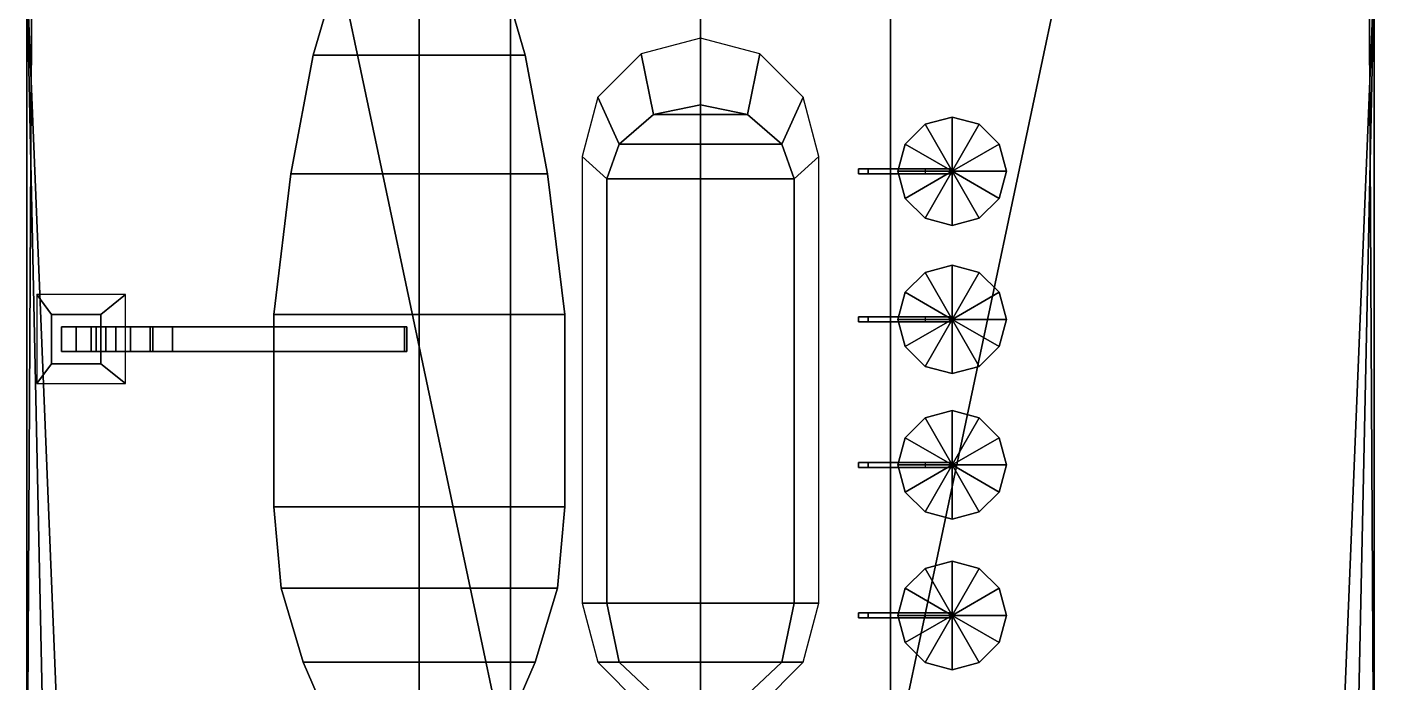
# Model space of a CAD drawing. Header units: millimetres. Extents: x -3 to 2.7, y -37.1 to 19.1.
# Drawn here: x -2.73 to 2.73, y -3.02 to -0.36 of the extents above; entities that cross this region are included whole.
import ezdxf

# ---------------------------------------------------------------- set-up
doc = ezdxf.new("R2010")
doc.units = ezdxf.units.MM
doc.layers.add('boat', color=6, linetype='Continuous')
doc.layers.add('railings', color=6, linetype='Continuous')

msp = doc.modelspace()

# ---------------------------------------------------------------- linework, layer by layer
for points in [[(-1.5, 0.04, 1.36), (-2.71, -0.15, 1.36), (-2.73, -3.84, 1.41), (-0.77, -3.41, 1.4)], [(-0.77, 0.04, 1.36), (-1.5, 0.04, 1.36), (-0.77, -3.41, 1.4)], [(-0.77, 0.04, 2.12), (-0.77, 0.04, 1.36), (-0.77, -3.41, 1.4), (-0.77, -3.41, 2.12)], [(0.77, -3.41, 2.12), (0.77, 0.04, 2.12), (-0.77, 0.04, 2.12), (-0.77, -3.41, 2.12)], [(1.5, 0.04, 1.36), (0.77, -3.41, 1.4), (2.73, -3.84, 1.41), (2.71, -0.15, 1.36)], [(0.77, -3.41, 1.4), (0.77, 0.04, 1.36), (0.77, 0.04, 2.12), (0.77, -3.41, 2.12)], [(0.77, -3.41, 1.4), (1.5, 0.04, 1.36), (0.77, 0.04, 1.36), (0.77, -3.41, 1.4)], [(0, -3.84, -1.57), (-2.58, -3.84, -0.81), (-2.73, -0.15, -0.89), (0, -0.15, -1.57)], [(-2.73, -0.15, 0.34), (-2.73, -0.15), (-2.6523, -3.84), (-2.73, -3.84, 0.87)], [(-2.73, -0.15, 1.36), (-2.73, -0.15, 0.34), (-2.73, -3.84, 0.87), (-2.73, -3.84, 1.41)], [(-2.73, -0.15, 1.36), (-2.73, -3.84, 1.41), (-2.73, -3.84, 1.41), (-2.71, -0.15, 1.36)], [(-2.73, -0.15), (-2.73, -0.15, -0.89), (-2.58, -3.84, -0.81), (-2.6523, -3.84)], [(0, -0.15, -1.57), (2.73, -0.15, -0.89), (2.58, -3.84, -0.81), (0, -3.84, -1.57)], [(2.6523, -3.84), (2.58, -3.84, -0.81), (2.73, -0.15, -0.89), (2.73, -0.15)], [(2.73, -3.84, 0.87), (2.6523, -3.84), (2.73, -0.15), (2.73, -0.15, 0.34)], [(2.71, -0.15, 1.36), (2.73, -3.84, 1.41), (2.73, -3.84, 1.41), (2.73, -0.15, 1.36)], [(2.73, -3.84, 1.41), (2.73, -3.84, 0.87), (2.73, -0.15, 0.34), (2.73, -0.15, 1.36)], [(0, -0.41, 2.12), (-0.24, -0.4743, 2.12), (-0.19, -0.72, 6.14), (0, -0.68, 6.15)], [(0.24, -0.4743, 2.12), (0, -0.41, 2.12), (0, -0.68, 6.15), (0.19, -0.72, 6.14)], [(-0.24, -0.4743, 2.12), (-0.4157, -0.65, 2.12), (-0.3291, -0.84, 6.11), (-0.19, -0.72, 6.14)], [(0.4157, -0.65, 2.12), (0.24, -0.4743, 2.12), (0.19, -0.72, 6.14), (0.3291, -0.84, 6.11)], [(-0.4157, -0.65, 2.12), (-0.48, -0.89, 2.12), (-0.38, -0.98, 6.08), (-0.3291, -0.84, 6.11)], [(0.48, -0.89, 2.12), (0.4157, -0.65, 2.12), (0.3291, -0.84, 6.11), (0.38, -0.98, 6.08)], [(0.19, -0.72, 6.14), (0, -0.68, 6.15), (0, -0.68, 6.15), (-0.19, -0.72, 6.14)], [(0.3291, -0.84, 6.11), (0.19, -0.72, 6.14), (-0.19, -0.72, 6.14), (-0.3291, -0.84, 6.11)], [(0.91, -0.7595, 1.74), (0.8295, -0.84, 1.74), (0.8295, -0.84, 2.47), (0.91, -0.7595, 2.47)], [(0.8295, -0.84, 1.74), (0.91, -0.7595, 1.74), (1.02, -0.95, 1.36)], [(0.91, -0.7595, 2.47), (0.8295, -0.84, 2.47), (1.02, -0.95, 3.29)], [(1.02, -0.73, 1.74), (0.91, -0.7595, 1.74), (0.91, -0.7595, 2.47), (1.02, -0.73, 2.47)], [(0.91, -0.7595, 1.74), (1.02, -0.73, 1.74), (1.02, -0.95, 1.36)], [(1.02, -0.73, 2.47), (0.91, -0.7595, 2.47), (1.02, -0.95, 3.29)], [(1.13, -0.7595, 1.74), (1.02, -0.73, 1.74), (1.02, -0.73, 2.47), (1.13, -0.7595, 2.47)], [(1.02, -0.73, 1.74), (1.13, -0.7595, 1.74), (1.02, -0.95, 1.36)], [(1.13, -0.7595, 2.47), (1.02, -0.73, 2.47), (1.02, -0.95, 3.29)], [(1.13, -0.7595, 1.74), (1.2105, -0.84, 1.74), (1.02, -0.95, 1.36)], [(1.2105, -0.84, 2.47), (1.13, -0.7595, 2.47), (1.02, -0.95, 3.29)], [(1.2105, -0.84, 1.74), (1.13, -0.7595, 1.74), (1.13, -0.7595, 2.47), (1.2105, -0.84, 2.47)], [(0.38, -0.98, 6.08), (0.3291, -0.84, 6.11), (-0.3291, -0.84, 6.11), (-0.38, -0.98, 6.08)], [(0.8295, -0.84, 1.74), (0.8, -0.95, 1.74), (0.8, -0.95, 2.47), (0.8295, -0.84, 2.47)], [(0.8, -0.95, 1.74), (0.8295, -0.84, 1.74), (1.02, -0.95, 1.36)], [(0.8295, -0.84, 2.47), (0.8, -0.95, 2.47), (1.02, -0.95, 3.29)], [(1.2105, -0.84, 1.74), (1.24, -0.95, 1.74), (1.02, -0.95, 1.36)], [(1.24, -0.95, 2.47), (1.2105, -0.84, 2.47), (1.02, -0.95, 3.29)], [(1.24, -0.95, 1.74), (1.2105, -0.84, 1.74), (1.2105, -0.84, 2.47), (1.24, -0.95, 2.47)], [(-0.48, -0.89, 2.12), (-0.48, -2.7, 2.12), (-0.38, -2.7, 5.64), (-0.38, -0.98, 6.08)], [(0.48, -2.7, 2.12), (0.48, -0.89, 2.12), (0.38, -0.98, 6.08), (0.38, -2.7, 5.64)], [(0.38, -2.7, 5.64), (0.38, -0.98, 6.08), (-0.38, -0.98, 6.08), (-0.38, -2.7, 5.64)], [(0.64, -0.94, 3.08), (0.91, -0.94, 2.81), (0.91, -0.96, 2.81), (0.64, -0.96, 3.08)], [(0.68, -0.94, 3.28), (0.64, -0.94, 3.08), (0.64, -0.96, 3.08), (0.68, -0.96, 3.28)], [(0.91, -0.94, 2.81), (0.64, -0.94, 3.08), (0.68, -0.94, 3.28), (1.02, -0.94, 3.29)], [(0.68, -0.96, 3.28), (0.64, -0.96, 3.08), (0.91, -0.96, 2.81), (1.02, -0.96, 3.29)], [(1.02, -0.94, 3.29), (0.68, -0.94, 3.28), (0.68, -0.96, 3.28), (1.02, -0.96, 3.29)], [(0.8, -0.95, 1.74), (0.8295, -1.06, 1.74), (0.8295, -1.06, 2.47), (0.8, -0.95, 2.47)], [(0.8295, -1.06, 1.74), (0.8, -0.95, 1.74), (1.02, -0.95, 1.36)], [(0.8, -0.95, 2.47), (0.8295, -1.06, 2.47), (1.02, -0.95, 3.29)], [(0.91, -1.1405, 1.74), (0.8295, -1.06, 1.74), (1.02, -0.95, 1.36)], [(0.8295, -1.06, 2.47), (0.91, -1.1405, 2.47), (1.02, -0.95, 3.29)], [(1.02, -1.17, 1.74), (0.91, -1.1405, 1.74), (1.02, -0.95, 1.36)], [(0.91, -1.1405, 2.47), (1.02, -1.17, 2.47), (1.02, -0.95, 3.29)], [(1.13, -1.1405, 1.74), (1.02, -1.17, 1.74), (1.02, -0.95, 1.36)], [(1.2105, -1.06, 1.74), (1.13, -1.1405, 1.74), (1.02, -0.95, 1.36)], [(1.24, -0.95, 1.74), (1.2105, -1.06, 1.74), (1.02, -0.95, 1.36)], [(1.2105, -1.06, 2.47), (1.24, -0.95, 2.47), (1.02, -0.95, 3.29)], [(1.13, -1.1405, 2.47), (1.2105, -1.06, 2.47), (1.02, -0.95, 3.29)], [(1.02, -1.17, 2.47), (1.13, -1.1405, 2.47), (1.02, -0.95, 3.29)], [(1.2105, -1.06, 1.74), (1.24, -0.95, 1.74), (1.24, -0.95, 2.47), (1.2105, -1.06, 2.47)], [(0.8295, -1.06, 1.74), (0.91, -1.1405, 1.74), (0.91, -1.1405, 2.47), (0.8295, -1.06, 2.47)], [(1.13, -1.1405, 1.74), (1.2105, -1.06, 1.74), (1.2105, -1.06, 2.47), (1.13, -1.1405, 2.47)], [(0.91, -1.1405, 1.74), (1.02, -1.17, 1.74), (1.02, -1.17, 2.47), (0.91, -1.1405, 2.47)], [(1.02, -1.17, 1.74), (1.13, -1.1405, 1.74), (1.13, -1.1405, 2.47), (1.02, -1.17, 2.47)], [(0.91, -1.3595, 1.74), (0.8295, -1.44, 1.74), (0.8295, -1.44, 2.47), (0.91, -1.3595, 2.47)], [(0.8295, -1.44, 1.74), (0.91, -1.3595, 1.74), (1.02, -1.55, 1.36)], [(0.91, -1.3595, 2.47), (0.8295, -1.44, 2.47), (1.02, -1.55, 3.29)], [(1.02, -1.33, 1.74), (0.91, -1.3595, 1.74), (0.91, -1.3595, 2.47), (1.02, -1.33, 2.47)], [(0.91, -1.3595, 1.74), (1.02, -1.33, 1.74), (1.02, -1.55, 1.36)], [(1.02, -1.33, 2.47), (0.91, -1.3595, 2.47), (1.02, -1.55, 3.29)], [(1.13, -1.3595, 1.74), (1.02, -1.33, 1.74), (1.02, -1.33, 2.47), (1.13, -1.3595, 2.47)], [(1.02, -1.33, 1.74), (1.13, -1.3595, 1.74), (1.02, -1.55, 1.36)], [(1.13, -1.3595, 2.47), (1.02, -1.33, 2.47), (1.02, -1.55, 3.29)], [(1.13, -1.3595, 1.74), (1.2105, -1.44, 1.74), (1.02, -1.55, 1.36)], [(1.2105, -1.44, 2.47), (1.13, -1.3595, 2.47), (1.02, -1.55, 3.29)], [(1.2105, -1.44, 1.74), (1.13, -1.3595, 1.74), (1.13, -1.3595, 2.47), (1.2105, -1.44, 2.47)], [(-2.33, -1.45, 1.37), (-2.69, -1.45, 1.37), (-2.63, -1.53, 2.27), (-2.43, -1.53, 2.27)], [(-2.63, -1.53, 2.27), (-2.69, -1.45, 1.37), (-2.69, -1.81, 1.37), (-2.63, -1.73, 2.27)], [(-2.43, -1.73, 2.27), (-2.33, -1.81, 1.37), (-2.33, -1.45, 1.37), (-2.43, -1.53, 2.27)], [(0.8295, -1.44, 1.74), (0.8, -1.55, 1.74), (0.8, -1.55, 2.47), (0.8295, -1.44, 2.47)], [(0.8, -1.55, 1.74), (0.8295, -1.44, 1.74), (1.02, -1.55, 1.36)], [(0.8295, -1.44, 2.47), (0.8, -1.55, 2.47), (1.02, -1.55, 3.29)], [(1.2105, -1.44, 1.74), (1.24, -1.55, 1.74), (1.02, -1.55, 1.36)], [(1.24, -1.55, 2.47), (1.2105, -1.44, 2.47), (1.02, -1.55, 3.29)], [(1.24, -1.55, 1.74), (1.2105, -1.44, 1.74), (1.2105, -1.44, 2.47), (1.24, -1.55, 2.47)], [(-2.43, -1.53, 2.27), (-2.63, -1.53, 2.27), (-2.63, -1.73, 2.27), (-2.43, -1.73, 2.27)], [(-2.47, -1.58, 2.27), (-2.59, -1.58, 2.27), (-2.59, -1.58, 3.39), (-2.47, -1.58, 3.39)], [(-2.59, -1.58, 3.39), (-2.59, -1.58, 2.27), (-2.59, -1.68, 2.27), (-2.59, -1.68, 3.39)], [(-2.53, -1.58, 3.61), (-2.59, -1.58, 3.39), (-2.59, -1.68, 3.39), (-2.53, -1.68, 3.61)], [(-2.47, -1.58, 3.39), (-2.59, -1.58, 3.39), (-2.53, -1.58, 3.61), (-2.41, -1.58, 3.61)], [(-2.41, -1.58, 3.61), (-2.53, -1.58, 3.61), (-2.45, -1.58, 3.74), (-2.37, -1.58, 3.68)], [(-2.45, -1.58, 3.74), (-2.53, -1.58, 3.61), (-2.53, -1.68, 3.61), (-2.45, -1.68, 3.74)], [(-2.47, -1.68, 3.39), (-2.47, -1.68, 2.27), (-2.47, -1.58, 2.27), (-2.47, -1.58, 3.39)], [(-2.41, -1.68, 3.61), (-2.47, -1.68, 3.39), (-2.47, -1.58, 3.39), (-2.41, -1.58, 3.61)], [(-2.37, -1.58, 3.68), (-2.45, -1.58, 3.74), (-2.31, -1.58, 3.88), (-2.22, -1.58, 3.85)], [(-2.31, -1.58, 3.88), (-2.45, -1.58, 3.74), (-2.45, -1.68, 3.74), (-2.31, -1.68, 3.88)], [(-2.37, -1.68, 3.68), (-2.41, -1.68, 3.61), (-2.41, -1.58, 3.61), (-2.37, -1.58, 3.68)], [(-2.22, -1.68, 3.85), (-2.37, -1.68, 3.68), (-2.37, -1.58, 3.68), (-2.22, -1.58, 3.85)], [(-2.22, -1.58, 3.85), (-2.31, -1.58, 3.88), (-2.23, -1.58, 3.93), (-2.14, -1.58, 3.9)], [(-2.23, -1.58, 3.93), (-2.31, -1.58, 3.88), (-2.31, -1.68, 3.88), (-2.23, -1.68, 3.93)], [(-2.14, -1.58, 3.9), (-2.23, -1.58, 3.93), (-1.2, -1.58, 4.45), (-1.19, -1.58, 4.41)], [(-1.2, -1.58, 4.45), (-2.23, -1.58, 3.93), (-2.23, -1.68, 3.93), (-1.2, -1.68, 4.45)], [(-2.14, -1.68, 3.9), (-2.22, -1.68, 3.85), (-2.22, -1.58, 3.85), (-2.14, -1.58, 3.9)], [(-1.19, -1.68, 4.41), (-2.14, -1.68, 3.9), (-2.14, -1.58, 3.9), (-1.19, -1.58, 4.41)], [(-1.19, -1.58, 4.41), (-1.2, -1.58, 4.45), (-1.2, -1.68, 4.45), (-1.19, -1.68, 4.41)], [(0.64, -1.54, 3.08), (0.91, -1.54, 2.81), (0.91, -1.56, 2.81), (0.64, -1.56, 3.08)], [(0.68, -1.54, 3.28), (0.64, -1.54, 3.08), (0.64, -1.56, 3.08), (0.68, -1.56, 3.28)], [(0.91, -1.54, 2.81), (0.64, -1.54, 3.08), (0.68, -1.54, 3.28), (1.02, -1.54, 3.29)], [(0.68, -1.56, 3.28), (0.64, -1.56, 3.08), (0.91, -1.56, 2.81), (1.02, -1.56, 3.29)], [(1.02, -1.54, 3.29), (0.68, -1.54, 3.28), (0.68, -1.56, 3.28), (1.02, -1.56, 3.29)], [(0.8, -1.55, 1.74), (0.8295, -1.66, 1.74), (0.8295, -1.66, 2.47), (0.8, -1.55, 2.47)], [(0.8295, -1.66, 1.74), (0.8, -1.55, 1.74), (1.02, -1.55, 1.36)], [(0.8, -1.55, 2.47), (0.8295, -1.66, 2.47), (1.02, -1.55, 3.29)], [(0.91, -1.7405, 1.74), (0.8295, -1.66, 1.74), (1.02, -1.55, 1.36)], [(0.8295, -1.66, 2.47), (0.91, -1.7405, 2.47), (1.02, -1.55, 3.29)], [(1.02, -1.77, 1.74), (0.91, -1.7405, 1.74), (1.02, -1.55, 1.36)], [(0.91, -1.7405, 2.47), (1.02, -1.77, 2.47), (1.02, -1.55, 3.29)], [(1.13, -1.7405, 1.74), (1.02, -1.77, 1.74), (1.02, -1.55, 1.36)], [(1.2105, -1.66, 1.74), (1.13, -1.7405, 1.74), (1.02, -1.55, 1.36)], [(1.24, -1.55, 1.74), (1.2105, -1.66, 1.74), (1.02, -1.55, 1.36)], [(1.2105, -1.66, 2.47), (1.24, -1.55, 2.47), (1.02, -1.55, 3.29)], [(1.13, -1.7405, 2.47), (1.2105, -1.66, 2.47), (1.02, -1.55, 3.29)], [(1.02, -1.77, 2.47), (1.13, -1.7405, 2.47), (1.02, -1.55, 3.29)], [(1.2105, -1.66, 1.74), (1.24, -1.55, 1.74), (1.24, -1.55, 2.47), (1.2105, -1.66, 2.47)], [(-2.59, -1.68, 3.39), (-2.59, -1.68, 2.27), (-2.47, -1.68, 2.27), (-2.47, -1.68, 3.39)], [(-2.53, -1.68, 3.61), (-2.59, -1.68, 3.39), (-2.47, -1.68, 3.39), (-2.41, -1.68, 3.61)], [(-2.45, -1.68, 3.74), (-2.53, -1.68, 3.61), (-2.41, -1.68, 3.61), (-2.37, -1.68, 3.68)], [(-2.31, -1.68, 3.88), (-2.45, -1.68, 3.74), (-2.37, -1.68, 3.68), (-2.22, -1.68, 3.85)], [(-2.23, -1.68, 3.93), (-2.31, -1.68, 3.88), (-2.22, -1.68, 3.85), (-2.14, -1.68, 3.9)], [(-1.2, -1.68, 4.45), (-2.23, -1.68, 3.93), (-2.14, -1.68, 3.9), (-1.19, -1.68, 4.41)], [(0.8295, -1.66, 1.74), (0.91, -1.7405, 1.74), (0.91, -1.7405, 2.47), (0.8295, -1.66, 2.47)], [(1.13, -1.7405, 1.74), (1.2105, -1.66, 1.74), (1.2105, -1.66, 2.47), (1.13, -1.7405, 2.47)], [(-2.63, -1.73, 2.27), (-2.69, -1.81, 1.37), (-2.33, -1.81, 1.37), (-2.43, -1.73, 2.27)], [(0.91, -1.7405, 1.74), (1.02, -1.77, 1.74), (1.02, -1.77, 2.47), (0.91, -1.7405, 2.47)], [(1.02, -1.77, 1.74), (1.13, -1.7405, 1.74), (1.13, -1.7405, 2.47), (1.02, -1.77, 2.47)], [(0.91, -1.9495, 1.74), (0.8295, -2.03, 1.74), (0.8295, -2.03, 2.47), (0.91, -1.9495, 2.47)], [(0.8295, -2.03, 1.74), (0.91, -1.9495, 1.74), (1.02, -2.14, 1.36)], [(0.91, -1.9495, 2.47), (0.8295, -2.03, 2.47), (1.02, -2.14, 3.29)], [(1.02, -1.92, 1.74), (0.91, -1.9495, 1.74), (0.91, -1.9495, 2.47), (1.02, -1.92, 2.47)], [(0.91, -1.9495, 1.74), (1.02, -1.92, 1.74), (1.02, -2.14, 1.36)], [(1.02, -1.92, 2.47), (0.91, -1.9495, 2.47), (1.02, -2.14, 3.29)], [(1.13, -1.9495, 1.74), (1.02, -1.92, 1.74), (1.02, -1.92, 2.47), (1.13, -1.9495, 2.47)], [(1.02, -1.92, 1.74), (1.13, -1.9495, 1.74), (1.02, -2.14, 1.36)], [(1.13, -1.9495, 2.47), (1.02, -1.92, 2.47), (1.02, -2.14, 3.29)], [(1.13, -1.9495, 1.74), (1.2105, -2.03, 1.74), (1.02, -2.14, 1.36)], [(1.2105, -2.03, 2.47), (1.13, -1.9495, 2.47), (1.02, -2.14, 3.29)], [(1.2105, -2.03, 1.74), (1.13, -1.9495, 1.74), (1.13, -1.9495, 2.47), (1.2105, -2.03, 2.47)], [(0.8295, -2.03, 1.74), (0.8, -2.14, 1.74), (0.8, -2.14, 2.47), (0.8295, -2.03, 2.47)], [(0.8, -2.14, 1.74), (0.8295, -2.03, 1.74), (1.02, -2.14, 1.36)], [(0.8295, -2.03, 2.47), (0.8, -2.14, 2.47), (1.02, -2.14, 3.29)], [(1.2105, -2.03, 1.74), (1.24, -2.14, 1.74), (1.02, -2.14, 1.36)], [(1.24, -2.14, 2.47), (1.2105, -2.03, 2.47), (1.02, -2.14, 3.29)], [(1.24, -2.14, 1.74), (1.2105, -2.03, 1.74), (1.2105, -2.03, 2.47), (1.24, -2.14, 2.47)], [(0.64, -2.13, 3.08), (0.91, -2.13, 2.81), (0.91, -2.15, 2.81), (0.64, -2.15, 3.08)], [(0.68, -2.13, 3.28), (0.64, -2.13, 3.08), (0.64, -2.15, 3.08), (0.68, -2.15, 3.28)], [(0.91, -2.13, 2.81), (0.64, -2.13, 3.08), (0.68, -2.13, 3.28), (1.02, -2.13, 3.29)], [(0.68, -2.15, 3.28), (0.64, -2.15, 3.08), (0.91, -2.15, 2.81), (1.02, -2.15, 3.29)], [(1.02, -2.13, 3.29), (0.68, -2.13, 3.28), (0.68, -2.15, 3.28), (1.02, -2.15, 3.29)], [(0.8, -2.14, 1.74), (0.8295, -2.25, 1.74), (0.8295, -2.25, 2.47), (0.8, -2.14, 2.47)], [(0.8295, -2.25, 1.74), (0.8, -2.14, 1.74), (1.02, -2.14, 1.36)], [(0.8, -2.14, 2.47), (0.8295, -2.25, 2.47), (1.02, -2.14, 3.29)], [(0.91, -2.3305, 1.74), (0.8295, -2.25, 1.74), (1.02, -2.14, 1.36)], [(0.8295, -2.25, 2.47), (0.91, -2.3305, 2.47), (1.02, -2.14, 3.29)], [(1.02, -2.36, 1.74), (0.91, -2.3305, 1.74), (1.02, -2.14, 1.36)], [(0.91, -2.3305, 2.47), (1.02, -2.36, 2.47), (1.02, -2.14, 3.29)], [(1.13, -2.3305, 1.74), (1.02, -2.36, 1.74), (1.02, -2.14, 1.36)], [(1.2105, -2.25, 1.74), (1.13, -2.3305, 1.74), (1.02, -2.14, 1.36)], [(1.24, -2.14, 1.74), (1.2105, -2.25, 1.74), (1.02, -2.14, 1.36)], [(1.2105, -2.25, 2.47), (1.24, -2.14, 2.47), (1.02, -2.14, 3.29)], [(1.13, -2.3305, 2.47), (1.2105, -2.25, 2.47), (1.02, -2.14, 3.29)], [(1.02, -2.36, 2.47), (1.13, -2.3305, 2.47), (1.02, -2.14, 3.29)], [(1.2105, -2.25, 1.74), (1.24, -2.14, 1.74), (1.24, -2.14, 2.47), (1.2105, -2.25, 2.47)], [(0.8295, -2.25, 1.74), (0.91, -2.3305, 1.74), (0.91, -2.3305, 2.47), (0.8295, -2.25, 2.47)], [(1.13, -2.3305, 1.74), (1.2105, -2.25, 1.74), (1.2105, -2.25, 2.47), (1.13, -2.3305, 2.47)], [(0.91, -2.3305, 1.74), (1.02, -2.36, 1.74), (1.02, -2.36, 2.47), (0.91, -2.3305, 2.47)], [(1.02, -2.36, 1.74), (1.13, -2.3305, 1.74), (1.13, -2.3305, 2.47), (1.02, -2.36, 2.47)], [(0.91, -2.5595, 1.74), (0.8295, -2.64, 1.74), (0.8295, -2.64, 2.47), (0.91, -2.5595, 2.47)], [(0.91, -2.5595, 2.47), (0.8295, -2.64, 2.47), (1.02, -2.75, 3.29)], [(0.8295, -2.64, 1.74), (0.91, -2.5595, 1.74), (1.02, -2.75, 1.36)], [(1.02, -2.53, 1.74), (0.91, -2.5595, 1.74), (0.91, -2.5595, 2.47), (1.02, -2.53, 2.47)], [(1.02, -2.53, 2.47), (0.91, -2.5595, 2.47), (1.02, -2.75, 3.29)], [(0.91, -2.5595, 1.74), (1.02, -2.53, 1.74), (1.02, -2.75, 1.36)], [(1.13, -2.5595, 1.74), (1.02, -2.53, 1.74), (1.02, -2.53, 2.47), (1.13, -2.5595, 2.47)], [(1.13, -2.5595, 2.47), (1.02, -2.53, 2.47), (1.02, -2.75, 3.29)], [(1.02, -2.53, 1.74), (1.13, -2.5595, 1.74), (1.02, -2.75, 1.36)], [(1.2105, -2.64, 2.47), (1.13, -2.5595, 2.47), (1.02, -2.75, 3.29)], [(1.13, -2.5595, 1.74), (1.2105, -2.64, 1.74), (1.02, -2.75, 1.36)], [(1.2105, -2.64, 1.74), (1.13, -2.5595, 1.74), (1.13, -2.5595, 2.47), (1.2105, -2.64, 2.47)], [(0.8295, -2.64, 1.74), (0.8, -2.75, 1.74), (0.8, -2.75, 2.47), (0.8295, -2.64, 2.47)], [(0.8295, -2.64, 2.47), (0.8, -2.75, 2.47), (1.02, -2.75, 3.29)], [(0.8, -2.75, 1.74), (0.8295, -2.64, 1.74), (1.02, -2.75, 1.36)], [(1.24, -2.75, 2.47), (1.2105, -2.64, 2.47), (1.02, -2.75, 3.29)], [(1.2105, -2.64, 1.74), (1.24, -2.75, 1.74), (1.02, -2.75, 1.36)], [(1.24, -2.75, 1.74), (1.2105, -2.64, 1.74), (1.2105, -2.64, 2.47), (1.24, -2.75, 2.47)], [(-0.48, -2.7, 2.12), (-0.4157, -2.94, 2.12), (-0.3291, -2.94, 5.58), (-0.38, -2.7, 5.64)], [(0.3291, -2.94, 5.58), (0.38, -2.7, 5.64), (-0.38, -2.7, 5.64), (-0.3291, -2.94, 5.58)], [(0.4157, -2.94, 2.12), (0.48, -2.7, 2.12), (0.38, -2.7, 5.64), (0.3291, -2.94, 5.58)], [(0.91, -2.74, 2.81), (0.64, -2.74, 3.08), (0.68, -2.74, 3.28), (1.02, -2.74, 3.29)], [(0.68, -2.74, 3.28), (0.64, -2.74, 3.08), (0.64, -2.76, 3.08), (0.68, -2.76, 3.28)], [(0.64, -2.74, 3.08), (0.91, -2.74, 2.81), (0.91, -2.76, 2.81), (0.64, -2.76, 3.08)], [(0.68, -2.76, 3.28), (0.64, -2.76, 3.08), (0.91, -2.76, 2.81), (1.02, -2.76, 3.29)], [(1.02, -2.74, 3.29), (0.68, -2.74, 3.28), (0.68, -2.76, 3.28), (1.02, -2.76, 3.29)], [(0.8, -2.75, 1.74), (0.8295, -2.86, 1.74), (0.8295, -2.86, 2.47), (0.8, -2.75, 2.47)], [(0.8, -2.75, 2.47), (0.8295, -2.86, 2.47), (1.02, -2.75, 3.29)], [(0.8295, -2.86, 1.74), (0.8, -2.75, 1.74), (1.02, -2.75, 1.36)], [(0.8295, -2.86, 2.47), (0.91, -2.9405, 2.47), (1.02, -2.75, 3.29)], [(0.91, -2.9405, 1.74), (0.8295, -2.86, 1.74), (1.02, -2.75, 1.36)], [(0.91, -2.9405, 2.47), (1.02, -2.97, 2.47), (1.02, -2.75, 3.29)], [(1.02, -2.97, 1.74), (0.91, -2.9405, 1.74), (1.02, -2.75, 1.36)], [(1.02, -2.97, 2.47), (1.13, -2.9405, 2.47), (1.02, -2.75, 3.29)], [(1.13, -2.9405, 2.47), (1.2105, -2.86, 2.47), (1.02, -2.75, 3.29)], [(1.2105, -2.86, 2.47), (1.24, -2.75, 2.47), (1.02, -2.75, 3.29)], [(1.24, -2.75, 1.74), (1.2105, -2.86, 1.74), (1.02, -2.75, 1.36)], [(1.2105, -2.86, 1.74), (1.13, -2.9405, 1.74), (1.02, -2.75, 1.36)], [(1.13, -2.9405, 1.74), (1.02, -2.97, 1.74), (1.02, -2.75, 1.36)], [(1.2105, -2.86, 1.74), (1.24, -2.75, 1.74), (1.24, -2.75, 2.47), (1.2105, -2.86, 2.47)], [(0.8295, -2.86, 1.74), (0.91, -2.9405, 1.74), (0.91, -2.9405, 2.47), (0.8295, -2.86, 2.47)], [(1.13, -2.9405, 1.74), (1.2105, -2.86, 1.74), (1.2105, -2.86, 2.47), (1.13, -2.9405, 2.47)], [(-0.4157, -2.94, 2.12), (-0.24, -3.1157, 2.12), (-0.19, -3.07, 5.55), (-0.3291, -2.94, 5.58)], [(0.19, -3.07, 5.55), (0.3291, -2.94, 5.58), (-0.3291, -2.94, 5.58), (-0.19, -3.07, 5.55)], [(0.24, -3.1157, 2.12), (0.4157, -2.94, 2.12), (0.3291, -2.94, 5.58), (0.19, -3.07, 5.55)], [(0.91, -2.9405, 1.74), (1.02, -2.97, 1.74), (1.02, -2.97, 2.47), (0.91, -2.9405, 2.47)], [(1.02, -2.97, 1.74), (1.13, -2.9405, 1.74), (1.13, -2.9405, 2.47), (1.02, -2.97, 2.47)]]:
    msp.add_3dface(points)
at = {"layer": 'boat'}
for points in [[(-1.57, -0.48, 3.39), (-1.43, 0, 3.44), (-1.43, 0, 3.14), (-1.57, -0.48, 3.09)], [(-1.43, 0, 3.14), (-1.14, -0.07, 2.81), (-1.14, -0.48, 2.8), (-1.57, -0.48, 3.09)], [(-0.71, -0.48, 3.39), (-0.85, 0, 3.44), (-1.43, 0, 3.44), (-1.57, -0.48, 3.39)], [(-1.14, -0.48, 2.8), (-1.14, -0.07, 2.81), (-0.85, 0, 3.14), (-0.71, -0.48, 3.09)], [(-0.71, -0.48, 3.09), (-0.85, 0, 3.14), (-0.85, 0, 3.44), (-0.71, -0.48, 3.39)], [(-1.66, -0.96, 3.38), (-1.57, -0.48, 3.39), (-1.57, -0.48, 3.09), (-1.66, -0.96, 3.07)], [(-1.57, -0.48, 3.09), (-1.14, -0.48, 2.8), (-1.14, -0.96, 2.8), (-1.66, -0.96, 3.07)], [(-0.62, -0.96, 3.38), (-0.71, -0.48, 3.39), (-1.57, -0.48, 3.39), (-1.66, -0.96, 3.38)], [(-1.14, -0.96, 2.8), (-1.14, -0.48, 2.8), (-0.71, -0.48, 3.09), (-0.62, -0.96, 3.07)], [(-0.62, -0.96, 3.07), (-0.71, -0.48, 3.09), (-0.71, -0.48, 3.39), (-0.62, -0.96, 3.38)], [(-1.73, -1.53, 3.37), (-1.66, -0.96, 3.38), (-1.66, -0.96, 3.07), (-1.73, -1.53, 3.06)], [(-1.66, -0.96, 3.07), (-1.14, -0.96, 2.8), (-1.14, -1.53, 2.8), (-1.73, -1.53, 3.06)], [(-0.55, -1.53, 3.37), (-0.62, -0.96, 3.38), (-1.66, -0.96, 3.38), (-1.73, -1.53, 3.37)], [(-1.14, -1.53, 2.8), (-1.14, -0.96, 2.8), (-0.62, -0.96, 3.07), (-0.55, -1.53, 3.06)], [(-0.55, -1.53, 3.06), (-0.62, -0.96, 3.07), (-0.62, -0.96, 3.38), (-0.55, -1.53, 3.37)], [(-1.73, -2.31, 3.37), (-1.73, -1.53, 3.37), (-1.73, -1.53, 3.06), (-1.73, -2.31, 3.06)], [(-1.73, -1.53, 3.06), (-1.14, -1.53, 2.8), (-1.14, -2.31, 2.81), (-1.73, -2.31, 3.06)], [(-0.55, -2.31, 3.37), (-0.55, -1.53, 3.37), (-1.73, -1.53, 3.37), (-1.73, -2.31, 3.37)], [(-1.14, -2.31, 2.81), (-1.14, -1.53, 2.8), (-0.55, -1.53, 3.06), (-0.55, -2.31, 3.06)], [(-0.55, -2.31, 3.06), (-0.55, -1.53, 3.06), (-0.55, -1.53, 3.37), (-0.55, -2.31, 3.37)], [(-1.7, -2.64, 3.38), (-1.73, -2.31, 3.37), (-1.73, -2.31, 3.06), (-1.7, -2.64, 3.06)], [(-1.73, -2.31, 3.06), (-1.14, -2.31, 2.81), (-1.14, -2.64, 2.81), (-1.7, -2.64, 3.06)], [(-0.58, -2.64, 3.38), (-0.55, -2.31, 3.37), (-1.73, -2.31, 3.37), (-1.7, -2.64, 3.38)], [(-1.14, -2.64, 2.81), (-1.14, -2.31, 2.81), (-0.55, -2.31, 3.06), (-0.58, -2.64, 3.06)], [(-0.58, -2.64, 3.06), (-0.55, -2.31, 3.06), (-0.55, -2.31, 3.37), (-0.58, -2.64, 3.38)], [(-1.61, -2.94, 3.4), (-1.7, -2.64, 3.38), (-1.7, -2.64, 3.06), (-1.61, -2.94, 3.07)], [(-1.7, -2.64, 3.06), (-1.14, -2.64, 2.81), (-1.14, -2.94, 2.81), (-1.61, -2.94, 3.07)], [(-0.67, -2.94, 3.4), (-0.58, -2.64, 3.38), (-1.7, -2.64, 3.38), (-1.61, -2.94, 3.4)], [(-1.14, -2.94, 2.81), (-1.14, -2.64, 2.81), (-0.58, -2.64, 3.06), (-0.67, -2.94, 3.07)], [(-0.67, -2.94, 3.07), (-0.58, -2.64, 3.06), (-0.58, -2.64, 3.38), (-0.67, -2.94, 3.4)], [(-1.51, -3.17, 3.42), (-1.61, -2.94, 3.4), (-1.61, -2.94, 3.07), (-1.51, -3.17, 3.08)], [(-1.61, -2.94, 3.07), (-1.14, -2.94, 2.81), (-1.14, -3.17, 2.81), (-1.51, -3.17, 3.08)], [(-0.77, -3.17, 3.42), (-0.67, -2.94, 3.4), (-1.61, -2.94, 3.4), (-1.51, -3.17, 3.42)], [(-1.14, -3.17, 2.81), (-1.14, -2.94, 2.81), (-0.67, -2.94, 3.07), (-0.77, -3.17, 3.08)], [(-0.77, -3.17, 3.08), (-0.67, -2.94, 3.07), (-0.67, -2.94, 3.4), (-0.77, -3.17, 3.42)]]:
    msp.add_3dface(points, dxfattribs=at)
at = {"layer": 'railings'}
for points in [[(-2.7, 0.51, 2.21), (-2.7, 0.51, 2.26), (-2.73, -0.53, 2.26), (-2.73, -0.53, 2.21)], [(-2.73, -0.53, 2.21), (-2.73, -0.53, 2.26), (-2.7, 0.51, 2.26), (-2.7, 0.51, 2.21)], [(-2.73, -0.53, 1.71), (-2.73, -0.53, 1.76), (-2.7, 0.51, 1.76), (-2.7, 0.51, 1.71)], [(-2.7, 0.51, 1.71), (-2.7, 0.51, 1.76), (-2.73, -0.53, 1.76), (-2.73, -0.53, 1.71)], [(2.73, -0.53, 2.21), (2.73, -0.53, 2.26), (2.7, 0.51, 2.26), (2.7, 0.51, 2.21)], [(2.7, 0.51, 2.21), (2.7, 0.51, 2.26), (2.73, -0.53, 2.26), (2.73, -0.53, 2.21)], [(2.7, 0.51, 1.71), (2.7, 0.51, 1.76), (2.73, -0.53, 1.76), (2.73, -0.53, 1.71)], [(2.73, -0.53, 1.71), (2.73, -0.53, 1.76), (2.7, 0.51, 1.76), (2.7, 0.51, 1.71)], [(-2.73, -0.58, 1.36), (-2.73, -0.53, 1.36), (-2.73, -0.53, 2.26), (-2.73, -0.58, 2.26)], [(-2.73, -0.58, 2.26), (-2.73, -0.53, 2.26), (-2.73, -0.53, 1.36), (-2.73, -0.58, 1.36)], [(2.73, -0.58, 2.26), (2.73, -0.53, 2.26), (2.73, -0.53, 1.36), (2.73, -0.58, 1.36)], [(2.73, -0.58, 1.36), (2.73, -0.53, 1.36), (2.73, -0.53, 2.26), (2.73, -0.58, 2.26)], [(-2.73, -0.58, 2.21), (-2.73, -0.58, 2.26), (-2.73, -1.62, 2.25), (-2.73, -1.62, 2.2)], [(-2.73, -1.62, 2.2), (-2.73, -1.62, 2.25), (-2.73, -0.58, 2.26), (-2.73, -0.58, 2.21)], [(-2.73, -1.62, 1.7), (-2.73, -1.62, 1.75), (-2.73, -0.58, 1.76), (-2.73, -0.58, 1.71)], [(-2.73, -0.58, 1.71), (-2.73, -0.58, 1.76), (-2.73, -1.62, 1.75), (-2.73, -1.62, 1.7)], [(2.73, -1.62, 2.2), (2.73, -1.62, 2.25), (2.73, -0.58, 2.26), (2.73, -0.58, 2.21)], [(2.73, -0.58, 2.21), (2.73, -0.58, 2.26), (2.73, -1.62, 2.25), (2.73, -1.62, 2.2)], [(2.73, -0.58, 1.71), (2.73, -0.58, 1.76), (2.73, -1.62, 1.75), (2.73, -1.62, 1.7)], [(2.73, -1.62, 1.7), (2.73, -1.62, 1.75), (2.73, -0.58, 1.76), (2.73, -0.58, 1.71)], [(-2.73, -1.67, 2.25), (-2.73, -1.62, 2.25), (-2.73, -1.62, 1.38), (-2.73, -1.67, 1.38)], [(-2.73, -1.67, 1.38), (-2.73, -1.62, 1.38), (-2.73, -1.62, 2.25), (-2.73, -1.67, 2.25)], [(2.73, -1.67, 1.38), (2.73, -1.62, 1.38), (2.73, -1.62, 2.25), (2.73, -1.67, 2.25)], [(2.73, -1.67, 2.25), (2.73, -1.62, 2.25), (2.73, -1.62, 1.38), (2.73, -1.67, 1.38)], [(-2.73, -2.85, 2.21), (-2.73, -2.85, 2.26), (-2.73, -1.67, 2.25), (-2.73, -1.67, 2.2)], [(-2.73, -1.67, 2.2), (-2.73, -1.67, 2.25), (-2.73, -2.85, 2.26), (-2.73, -2.85, 2.21)], [(-2.73, -2.85, 1.71), (-2.73, -2.85, 1.76), (-2.73, -1.67, 1.75), (-2.73, -1.67, 1.7)], [(-2.73, -1.67, 1.7), (-2.73, -1.67, 1.75), (-2.73, -2.85, 1.76), (-2.73, -2.85, 1.71)], [(2.73, -2.85, 2.21), (2.73, -2.85, 2.26), (2.73, -1.67, 2.25), (2.73, -1.67, 2.2)], [(2.73, -1.67, 2.2), (2.73, -1.67, 2.25), (2.73, -2.85, 2.26), (2.73, -2.85, 2.21)], [(2.73, -1.67, 1.7), (2.73, -1.67, 1.75), (2.73, -2.85, 1.76), (2.73, -2.85, 1.71)], [(2.73, -2.85, 1.71), (2.73, -2.85, 1.76), (2.73, -1.67, 1.75), (2.73, -1.67, 1.7)], [(-2.73, -2.9, 1.39), (-2.73, -2.85, 1.39), (-2.73, -2.85, 2.26), (-2.73, -2.9, 2.26)], [(-2.73, -2.9, 2.26), (-2.73, -2.85, 2.26), (-2.73, -2.85, 1.39), (-2.73, -2.9, 1.39)], [(2.73, -2.9, 2.26), (2.73, -2.85, 2.26), (2.73, -2.85, 1.39), (2.73, -2.9, 1.39)], [(2.73, -2.9, 1.39), (2.73, -2.85, 1.39), (2.73, -2.85, 2.26), (2.73, -2.9, 2.26)], [(-2.73, -2.9, 2.21), (-2.73, -2.9, 2.26), (-2.71, -4.14, 2.28), (-2.71, -4.14, 2.23)], [(-2.71, -4.14, 2.23), (-2.71, -4.14, 2.28), (-2.73, -2.9, 2.26), (-2.73, -2.9, 2.21)], [(-2.73, -2.9, 1.71), (-2.73, -2.9, 1.76), (-2.71, -4.14, 1.78), (-2.71, -4.14, 1.73)], [(-2.71, -4.14, 1.73), (-2.71, -4.14, 1.78), (-2.73, -2.9, 1.76), (-2.73, -2.9, 1.71)], [(2.73, -2.9, 2.21), (2.73, -2.9, 2.26), (2.71, -4.14, 2.28), (2.71, -4.14, 2.23)], [(2.71, -4.14, 2.23), (2.71, -4.14, 2.28), (2.73, -2.9, 2.26), (2.73, -2.9, 2.21)], [(2.71, -4.14, 1.73), (2.71, -4.14, 1.78), (2.73, -2.9, 1.76), (2.73, -2.9, 1.71)], [(2.73, -2.9, 1.71), (2.73, -2.9, 1.76), (2.71, -4.14, 1.78), (2.71, -4.14, 1.73)]]:
    msp.add_3dface(points, dxfattribs=at)

doc.saveas('drawing.dxf')
